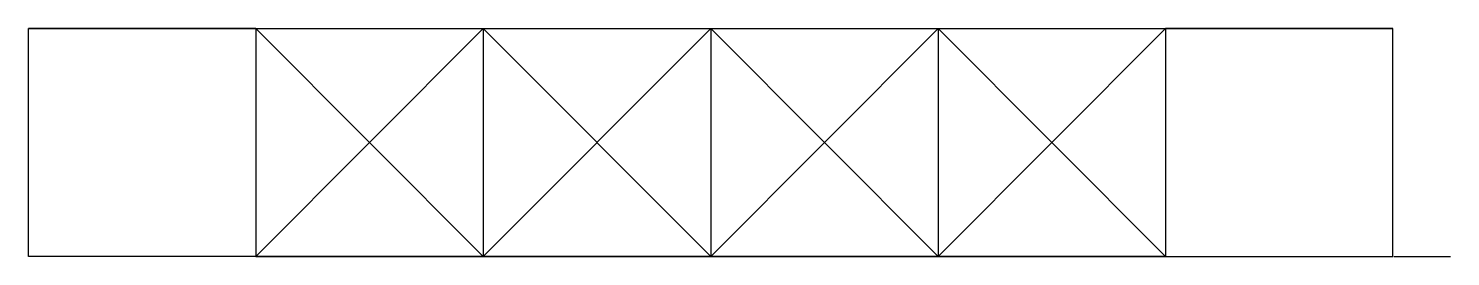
# Model space of a CAD drawing. Header units: millimetres. Extents: x 0 to 12507, y 0 to 2000.
import ezdxf

# ---------------------------------------------------------------- set-up
doc = ezdxf.new("R2010")
doc.units = ezdxf.units.MM

msp = doc.modelspace()

# ---------------------------------------------------------------- linework, layer by layer
for p, q in [((0, 0), (0, 2000)), ((0, 2000), (2000, 2000)), ((2000, 2000, 2000), (0, 2000)), ((2000, 2000), (2000, 0)), ((2000, 2000), (2000, 2000, 2000)), ((2000, 2000, 2000), (2000, 0, 2000)), ((2000, 2000), (4000, 2000)), ((2000, 2000, 2000), (4000, 2000, 2000)), ((2000, 2000, 2000), (3000, 2000, 1000)), ((2000, 2000), (3000, 2000, 1000)), ((2000, 2000, 2000), (4000, 0, 2000)), ((4000, 2000, 2000), (2000, 0, 2000)), ((3000, 2000, 1000), (4000, 2000, 2000)), ((3000, 2000, 1000), (4000, 2000)), ((4000, 2000), (4000, 0)), ((4000, 2000), (4000, 2000, 2000)), ((4000, 2000, 2000), (4000, 0, 2000)), ((4000, 2000), (6000, 2000)), ((4000, 2000, 2000), (6000, 2000, 2000)), ((4000, 2000, 2000), (5000, 2000, 1000)), ((4000, 2000), (5000, 2000, 1000)), ((4000, 2000, 2000), (6000, 0, 2000)), ((6000, 2000, 2000), (4000, 0, 2000)), ((5000, 2000, 1000), (6000, 2000, 2000)), ((5000, 2000, 1000), (6000, 2000)), ((6000, 2000), (6000, 0)), ((6000, 2000), (6000, 2000, 2000)), ((6000, 2000, 2000), (6000, 0, 2000)), ((6000, 2000), (8000, 2000)), ((6000, 2000, 2000), (8000, 2000, 2000)), ((6000, 2000, 2000), (7000, 2000, 1000)), ((6000, 2000), (7000, 2000, 1000)), ((6000, 2000, 2000), (8000, 0, 2000)), ((8000, 2000, 2000), (6000, 0, 2000)), ((7000, 2000, 1000), (8000, 2000, 2000)), ((7000, 2000, 1000), (8000, 2000)), ((8000, 2000), (8000, 0)), ((8000, 2000), (8000, 2000, 2000)), ((8000, 2000, 2000), (8000, 0, 2000)), ((8000, 2000), (10000, 2000)), ((8000, 2000, 2000), (10000, 2000, 2000)), ((8000, 2000, 2000), (9000, 2000, 1000)), ((8000, 2000), (9000, 2000, 1000)), ((8000, 2000, 2000), (10000, 0, 2000)), ((10000, 2000, 2000), (8000, 0, 2000)), ((9000, 2000, 1000), (10000, 2000, 2000)), ((9000, 2000, 1000), (10000, 2000)), ((10000, 2000), (10000, 0)), ((10000, 2000), (10000, 2000, 2000)), ((10000, 2000, 2000), (10000, 0, 2000)), ((12000, 2000), (10000, 2000)), ((10000, 2000, 2000), (12000, 2000)), ((12000, 0), (12000, 2000)), ((2000, 0), (0, 0)), ((2000, 0, 2000), (0, 0)), ((2000, 0, 2000), (2000, 0)), ((4000, 0), (2000, 0)), ((2000, 0, 2000), (4000, 0, 2000)), ((2000, 0, 2000), (3000, 0, 1000)), ((2000, 0), (3000, 0, 1000)), ((3000, 0, 1000), (4000, 0, 2000)), ((3000, 0, 1000), (4000, 0)), ((4000, 0, 2000), (4000, 0)), ((6000, 0), (4000, 0)), ((4000, 0, 2000), (6000, 0, 2000)), ((4000, 0, 2000), (5000, 0, 1000)), ((4000, 0), (5000, 0, 1000)), ((5000, 0, 1000), (6000, 0, 2000)), ((5000, 0, 1000), (6000, 0)), ((6000, 0, 2000), (6000, 0)), ((8000, 0), (6000, 0)), ((6000, 0, 2000), (8000, 0, 2000)), ((6000, 0, 2000), (7000, 0, 1000)), ((6000, 0), (7000, 0, 1000)), ((7000, 0, 1000), (8000, 0, 2000)), ((7000, 0, 1000), (8000, 0)), ((8000, 0, 2000), (8000, 0)), ((10000, 0), (8000, 0)), ((8000, 0, 2000), (10000, 0, 2000)), ((8000, 0, 2000), (9000, 0, 1000)), ((8000, 0), (9000, 0, 1000)), ((9000, 0, 1000), (10000, 0, 2000)), ((9000, 0, 1000), (10000, 0)), ((10000, 0, 2000), (10000, 0)), ((10000, 0), (12000, 0)), ((10000, 0, 2000), (12000, 0)), ((12007, 0), (12507, 0))]:
    msp.add_line(p, q)

doc.saveas('drawing.dxf')
